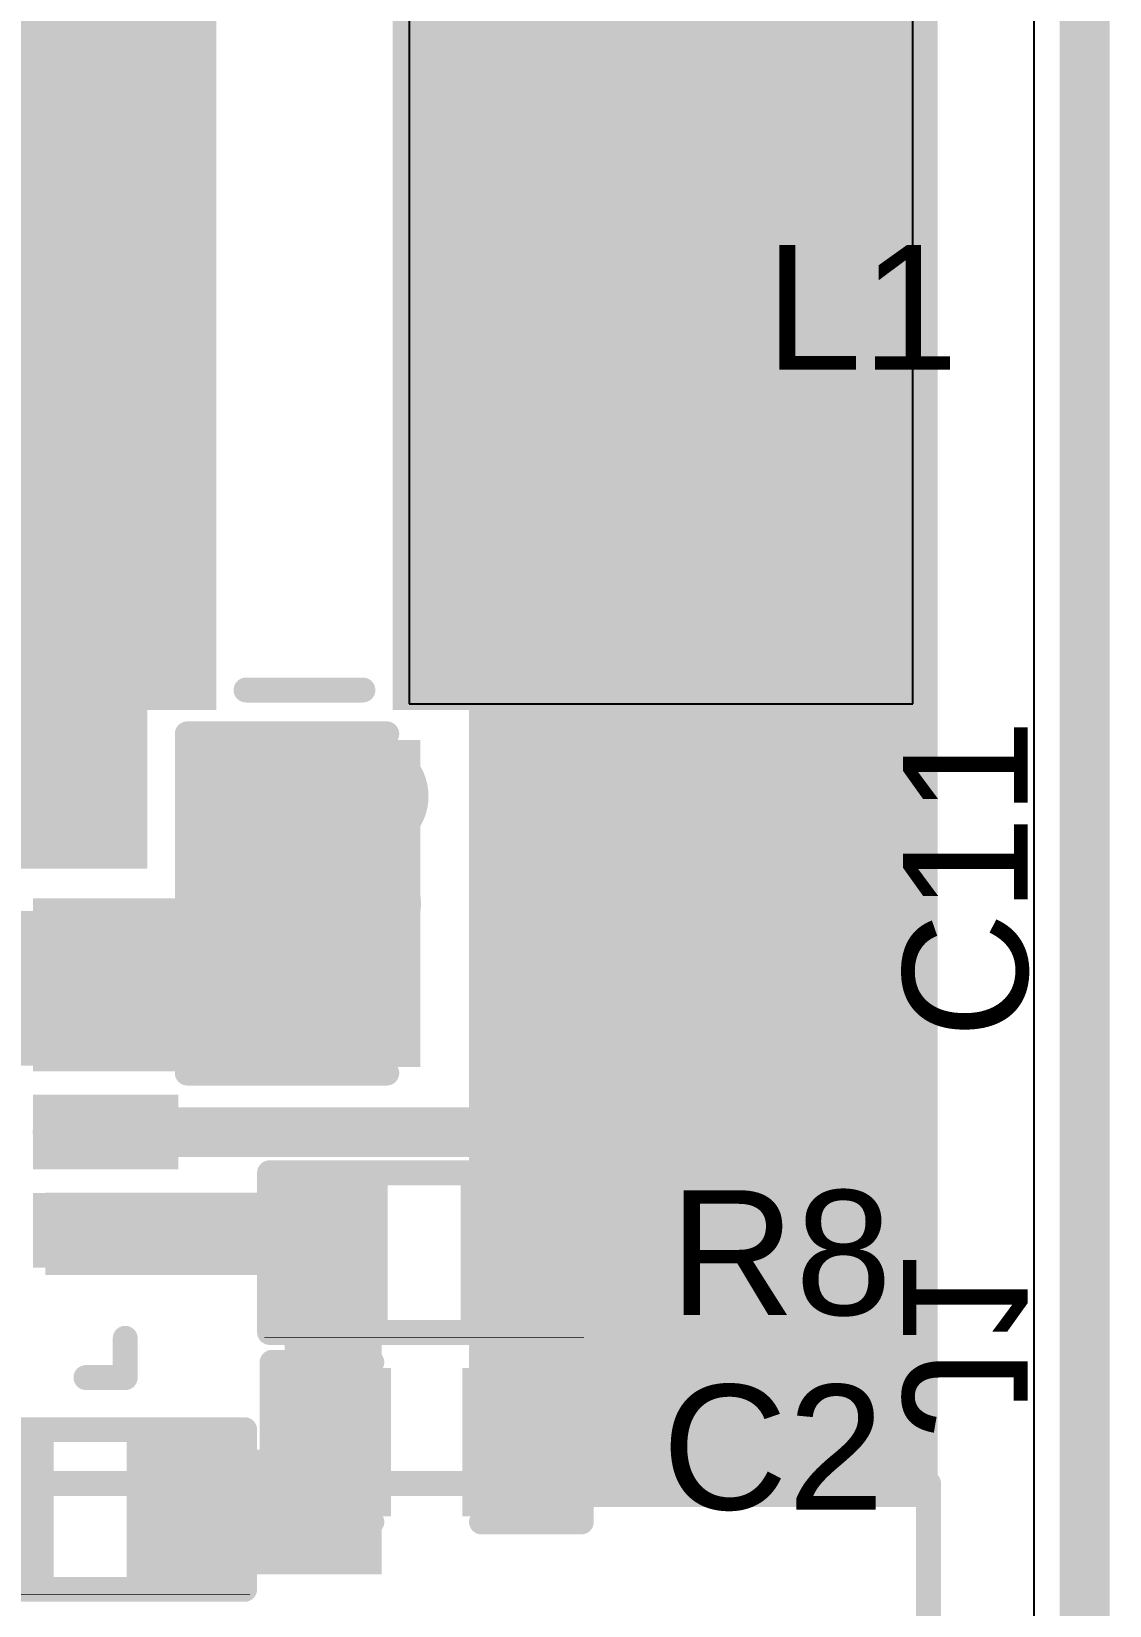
# Model space of a CAD drawing. Header units: millimetres. Extents: x -0.243 to 0.614, y -0.005 to 0.913.
# Drawn here: x 0.2612 to 0.4774, y 0.1683 to 0.4838 of the extents above; entities that cross this region are included whole.
import ezdxf

# ---------------------------------------------------------------- set-up
doc = ezdxf.new("R2010")
doc.units = ezdxf.units.MM
doc.header["$MEASUREMENT"] = 0
for name, color, linetype in [('BottomLayer', 5, 'Continuous'), ('BottomOverlay', 54, 'Continuous'), ('BottomSolder', 6, 'Continuous'), ('Mechanical2', 216, 'Continuous'), ('TopLayer', 1, 'Continuous'), ('TopOverlay', 2, 'Continuous'), ('TopPaste', 8, 'Continuous'), ('TopSolder', 216, 'Continuous'), ('ViaHoleLayer', 16, 'Continuous')]:
    doc.layers.add(name, color=color, linetype=linetype)
doc.styles.add('Arial', font='arial.ttf', dxfattribs={"height": 0.2})

# ---------------------------------------------------------------- blocks, each defined once
blk = doc.blocks.new('TYPE_C_16PFS_LTH6_8_IPX8_B_1')
at = {"layer": 'BottomOverlay', "const_width": 0.00502}
for points in [[(-0.20551, 0.09173), (-0.20551, -0.09173)], [(0.20551, -0.09173), (-0.20551, -0.09173)]]:
    blk.add_lwpolyline(points, dxfattribs=at)
at = {"layer": 'BottomOverlay', "const_width": 0.00251}
blk.add_lwpolyline([(-0.20676, -0.09173, 1), (-0.20426, -0.09173, 1)], format="xyb", close=True, dxfattribs=at)
blk.add_lwpolyline([(-0.20676, -0.09173, 1), (-0.20426, -0.09173, 1)], format="xyb", close=True, dxfattribs=at)
blk = doc.blocks.new('R___0402_4')
at = {"layer": 'TopLayer'}
for points in [[(-0.0275, -0.0125), (-0.0275, 0.0125), (-0.0095, 0.0125), (-0.0095, -0.0125)], [(0.0095, -0.0125), (0.0095, 0.0125), (0.0275, 0.0125), (0.0275, -0.0125)]]:
    blk.add_hatch(color=1, dxfattribs=at).paths.add_polyline_path(points)
at = {"layer": 'TopPaste'}
for points in [[(-0.0275, -0.0125), (-0.0275, 0.0125), (-0.0095, 0.0125), (-0.0095, -0.0125)], [(0.0095, -0.0125), (0.0095, 0.0125), (0.0275, 0.0125), (0.0275, -0.0125)]]:
    blk.add_hatch(color=8, dxfattribs=at).paths.add_polyline_path(points)
at = {"layer": 'TopSolder'}
for points in [[(-0.02967, -0.01467), (-0.02967, 0.01467), (-0.00733, 0.01467), (-0.00733, -0.01467)], [(0.00733, -0.01467), (0.00733, 0.01467), (0.02967, 0.01467), (0.02967, -0.01467)]]:
    blk.add_hatch(color=216, dxfattribs=at).paths.add_polyline_path(points)
at = {"layer": 'TopOverlay'}
for points, const_width in [([(-0.031, -0.016), (-0.031, 0.016)], 0.005), ([(-0.031, 0.016), (0.031, 0.016)], 0.005), ([(0.031, -0.016), (0.031, 0.016)], 0.005), ([(-0.031, -0.016), (0.031, -0.016)], 0.005), ([(-0.032, -0.017), (0.032, -0.017)], 0.000127)]:
    blk.add_lwpolyline(points, dxfattribs=dict(at, const_width=const_width))
for points, const_width in [([(-0.03225, 0.016, 1), (-0.02975, 0.016, 1)], 0.0025), ([(-0.03225, 0.016, 1), (-0.02975, 0.016, 1)], 0.0025), ([(0.02975, 0.016, 1), (0.03225, 0.016, 1)], 0.0025), ([(0.02975, 0.016, 1), (0.03225, 0.016, 1)], 0.0025), ([(-0.03225, -0.016, 1), (-0.02975, -0.016, 1)], 0.0025), ([(-0.03225, -0.016, 1), (-0.02975, -0.016, 1)], 0.0025), ([(0.02975, -0.016, 1), (0.03225, -0.016, 1)], 0.0025), ([(0.02975, -0.016, 1), (0.03225, -0.016, 1)], 0.0025), ([(-0.03203, -0.017, 1), (-0.03197, -0.017, 1)], 0.0000635), ([(0.03197, -0.017, 1), (0.03203, -0.017, 1)], 0.0000635)]:
    blk.add_lwpolyline(points, format="xyb", close=True, dxfattribs=dict(at, const_width=const_width))
blk = doc.blocks.new('XRTC404030S2R2MGCA_7')
at = {"layer": 'TopLayer'}
for points in [[(-0.08071, 0.08071), (-0.02165, 0.08071), (-0.02165, -0.08071), (-0.08071, -0.08071)], [(0.02165, 0.08071), (0.08071, 0.08071), (0.08071, -0.08071), (0.02165, -0.08071)]]:
    blk.add_hatch(color=1, dxfattribs=at).paths.add_polyline_path(points)
at = {"layer": 'TopPaste'}
for points in [[(-0.08071, 0.08071), (-0.02165, 0.08071), (-0.02165, -0.08071), (-0.08071, -0.08071)], [(0.02165, 0.08071), (0.08071, 0.08071), (0.08071, -0.08071), (0.02165, -0.08071)]]:
    blk.add_hatch(color=8, dxfattribs=at).paths.add_polyline_path(points)
at = {"layer": 'TopSolder'}
for points in [[(-0.08471, 0.08471), (-0.01765, 0.08471), (-0.01765, -0.08471), (-0.08471, -0.08471)], [(0.01765, 0.08471), (0.08471, 0.08471), (0.08471, -0.08471), (0.01765, -0.08471)]]:
    blk.add_hatch(color=216, dxfattribs=at).paths.add_polyline_path(points)
at = {"layer": 'TopOverlay', "const_width": 0.005}
for points in [[(-0.01171, 0.08071), (0, 0.08071)], [(0, 0.08071), (0.01171, 0.08071)], [(-0.01171, -0.08071), (0, -0.08071)], [(0, -0.08071), (0.01171, -0.08071)]]:
    blk.add_lwpolyline(points, dxfattribs=at)
at = {"layer": 'TopOverlay', "const_width": 0.0025}
for points in [[(-0.01296, 0.08071, 1), (-0.01046, 0.08071, 1)], [(-0.00125, 0.08071, 1), (0.00125, 0.08071, 1)], [(-0.00125, 0.08071, 1), (0.00125, 0.08071, 1)], [(0.01046, 0.08071, 1), (0.01296, 0.08071, 1)], [(-0.01296, -0.08071, 1), (-0.01046, -0.08071, 1)], [(-0.00125, -0.08071, 1), (0.00125, -0.08071, 1)], [(-0.00125, -0.08071, 1), (0.00125, -0.08071, 1)], [(0.01046, -0.08071, 1), (0.01296, -0.08071, 1)]]:
    blk.add_lwpolyline(points, format="xyb", close=True, dxfattribs=at)
blk = doc.blocks.new('C___0805_10')
at = {"layer": 'TopLayer'}
for points in [[(-0.06, 0.03), (-0.02, 0.03), (-0.02, -0.03), (-0.06, -0.03)], [(0.02, 0.03), (0.06, 0.03), (0.06, -0.03), (0.02, -0.03)]]:
    blk.add_hatch(color=1, dxfattribs=at).paths.add_polyline_path(points)
at = {"layer": 'TopPaste'}
for points in [[(-0.06, 0.03), (-0.02, 0.03), (-0.02, -0.03), (-0.06, -0.03)], [(0.02, 0.03), (0.06, 0.03), (0.06, -0.03), (0.02, -0.03)]]:
    blk.add_hatch(color=8, dxfattribs=at).paths.add_polyline_path(points)
at = {"layer": 'TopSolder'}
for points in [[(-0.06276, 0.03276), (-0.01724, 0.03276), (-0.01724, -0.03276), (-0.06276, -0.03276)], [(0.01724, 0.03276), (0.06276, 0.03276), (0.06276, -0.03276), (0.01724, -0.03276)]]:
    blk.add_hatch(color=216, dxfattribs=at).paths.add_polyline_path(points)
at = {"layer": 'TopOverlay', "const_width": 0.005}
for points in [[(-0.064, 0.034), (-0.024, 0.034)], [(-0.064, -0.034), (-0.064, 0.034)], [(0.024, 0.034), (0.064, 0.034)], [(0.064, -0.034), (0.064, 0.034)], [(-0.064, -0.034), (-0.024, -0.034)], [(0.024, -0.034), (0.064, -0.034)]]:
    blk.add_lwpolyline(points, dxfattribs=at)
at = {"layer": 'TopOverlay', "const_width": 0.0025}
for points in [[(-0.06525, 0.034, 1), (-0.06275, 0.034, 1)], [(-0.06525, 0.034, 1), (-0.06275, 0.034, 1)], [(-0.02525, 0.034, 1), (-0.02275, 0.034, 1)], [(0.02275, 0.034, 1), (0.02525, 0.034, 1)], [(0.06275, 0.034, 1), (0.06525, 0.034, 1)], [(0.06275, 0.034, 1), (0.06525, 0.034, 1)], [(-0.06525, -0.034, 1), (-0.06275, -0.034, 1)], [(-0.06525, -0.034, 1), (-0.06275, -0.034, 1)], [(-0.02525, -0.034, 1), (-0.02275, -0.034, 1)], [(0.02275, -0.034, 1), (0.02525, -0.034, 1)], [(0.06275, -0.034, 1), (0.06525, -0.034, 1)], [(0.06275, -0.034, 1), (0.06525, -0.034, 1)]]:
    blk.add_lwpolyline(points, format="xyb", close=True, dxfattribs=at)
blk = doc.blocks.new('R___0402_13')
at = {"layer": 'TopLayer'}
for points in [[(-0.0275, -0.0125), (-0.0275, 0.0125), (-0.0095, 0.0125), (-0.0095, -0.0125)], [(0.0095, -0.0125), (0.0095, 0.0125), (0.0275, 0.0125), (0.0275, -0.0125)]]:
    blk.add_hatch(color=1, dxfattribs=at).paths.add_polyline_path(points)
at = {"layer": 'TopPaste'}
for points in [[(-0.0275, -0.0125), (-0.0275, 0.0125), (-0.0095, 0.0125), (-0.0095, -0.0125)], [(0.0095, -0.0125), (0.0095, 0.0125), (0.0275, 0.0125), (0.0275, -0.0125)]]:
    blk.add_hatch(color=8, dxfattribs=at).paths.add_polyline_path(points)
at = {"layer": 'TopSolder'}
for points in [[(-0.02967, -0.01467), (-0.02967, 0.01467), (-0.00733, 0.01467), (-0.00733, -0.01467)], [(0.00733, -0.01467), (0.00733, 0.01467), (0.02967, 0.01467), (0.02967, -0.01467)]]:
    blk.add_hatch(color=216, dxfattribs=at).paths.add_polyline_path(points)
at = {"layer": 'TopOverlay'}
for points, const_width in [([(-0.031, 0.016), (0.031, 0.016)], 0.005), ([(-0.031, -0.016), (-0.031, 0.016)], 0.005), ([(0.031, -0.016), (0.031, 0.016)], 0.005), ([(-0.031, -0.016), (0.031, -0.016)], 0.005), ([(-0.032, -0.017), (0.032, -0.017)], 0.000127)]:
    blk.add_lwpolyline(points, dxfattribs=dict(at, const_width=const_width))
for points, const_width in [([(-0.03225, 0.016, 1), (-0.02975, 0.016, 1)], 0.0025), ([(-0.03225, 0.016, 1), (-0.02975, 0.016, 1)], 0.0025), ([(0.02975, 0.016, 1), (0.03225, 0.016, 1)], 0.0025), ([(0.02975, 0.016, 1), (0.03225, 0.016, 1)], 0.0025), ([(-0.03225, -0.016, 1), (-0.02975, -0.016, 1)], 0.0025), ([(-0.03225, -0.016, 1), (-0.02975, -0.016, 1)], 0.0025), ([(0.02975, -0.016, 1), (0.03225, -0.016, 1)], 0.0025), ([(0.02975, -0.016, 1), (0.03225, -0.016, 1)], 0.0025), ([(-0.03203, -0.017, 1), (-0.03197, -0.017, 1)], 0.0000635), ([(0.03197, -0.017, 1), (0.03203, -0.017, 1)], 0.0000635)]:
    blk.add_lwpolyline(points, format="xyb", close=True, dxfattribs=dict(at, const_width=const_width))
blk = doc.blocks.new('C___0402_19')
at = {"layer": 'TopLayer'}
for points in [[(-0.0275, -0.0125), (-0.0275, 0.0125), (-0.0095, 0.0125), (-0.0095, -0.0125)], [(0.0095, -0.0125), (0.0095, 0.0125), (0.0275, 0.0125), (0.0275, -0.0125)]]:
    blk.add_hatch(color=1, dxfattribs=at).paths.add_polyline_path(points)
at = {"layer": 'TopPaste'}
for points in [[(-0.0275, -0.0125), (-0.0275, 0.0125), (-0.0095, 0.0125), (-0.0095, -0.0125)], [(0.0095, -0.0125), (0.0095, 0.0125), (0.0275, 0.0125), (0.0275, -0.0125)]]:
    blk.add_hatch(color=8, dxfattribs=at).paths.add_polyline_path(points)
at = {"layer": 'TopSolder'}
for points in [[(-0.02986, -0.01486), (-0.02986, 0.01486), (-0.00714, 0.01486), (-0.00714, -0.01486)], [(0.00714, -0.01486), (0.00714, 0.01486), (0.02986, 0.01486), (0.02986, -0.01486)]]:
    blk.add_hatch(color=216, dxfattribs=at).paths.add_polyline_path(points)
at = {"layer": 'TopOverlay', "const_width": 0.005}
for points in [[(-0.031, -0.016), (-0.031, 0.016)], [(-0.031, 0.016), (-0.011, 0.016)], [(0.011, 0.016), (0.031, 0.016)], [(0.031, -0.016), (0.031, 0.016)], [(-0.031, -0.016), (-0.011, -0.016)], [(0.011, -0.016), (0.031, -0.016)]]:
    blk.add_lwpolyline(points, dxfattribs=at)
at = {"layer": 'TopOverlay', "const_width": 0.0025}
for points in [[(-0.03225, 0.016, 1), (-0.02975, 0.016, 1)], [(-0.03225, 0.016, 1), (-0.02975, 0.016, 1)], [(-0.01225, 0.016, 1), (-0.00975, 0.016, 1)], [(0.00975, 0.016, 1), (0.01225, 0.016, 1)], [(0.02975, 0.016, 1), (0.03225, 0.016, 1)], [(0.02975, 0.016, 1), (0.03225, 0.016, 1)], [(-0.03225, -0.016, 1), (-0.02975, -0.016, 1)], [(-0.03225, -0.016, 1), (-0.02975, -0.016, 1)], [(-0.01225, -0.016, 1), (-0.00975, -0.016, 1)], [(0.00975, -0.016, 1), (0.01225, -0.016, 1)], [(0.02975, -0.016, 1), (0.03225, -0.016, 1)], [(0.02975, -0.016, 1), (0.03225, -0.016, 1)]]:
    blk.add_lwpolyline(points, format="xyb", close=True, dxfattribs=at)
blk = doc.blocks.new('16_WQFN__3_3__21')
at = {"layer": 'TopLayer'}
for points in [[(0.02087, 0.0374), (0.03031, 0.0374), (0.03031, 0.01378), (0.02087, 0.01378)], [(0.04055, 0.0374), (0.05, 0.0374), (0.05, 0.01378), (0.04055, 0.01378)], [(0.06024, 0.0374), (0.06968, 0.0374), (0.06968, 0.01378), (0.06024, 0.01378)], [(0.07992, 0.0374), (0.08937, 0.0374), (0.08937, 0.01378), (0.07992, 0.01378)], [(-0.01181, 0.00472), (0.01181, 0.00472), (0.01181, -0.00472), (-0.01181, -0.00472)], [(0.02205, 0.00354), (0.08819, 0.00354), (0.08819, -0.0626), (0.02205, -0.0626)], [(0.09843, 0.00472), (0.12205, 0.00472), (0.12205, -0.00472), (0.09843, -0.00472)], [(-0.01181, -0.01496), (0.01181, -0.01496), (0.01181, -0.02441), (-0.01181, -0.02441)], [(0.09843, -0.01496), (0.12205, -0.01496), (0.12205, -0.02441), (0.09843, -0.02441)], [(-0.01181, -0.03465), (0.01181, -0.03465), (0.01181, -0.04409), (-0.01181, -0.04409)], [(0.09843, -0.03465), (0.12205, -0.03465), (0.12205, -0.04409), (0.09843, -0.04409)], [(-0.01181, -0.05433), (0.01181, -0.05433), (0.01181, -0.06378), (-0.01181, -0.06378)], [(0.09843, -0.05433), (0.12205, -0.05433), (0.12205, -0.06378), (0.09843, -0.06378)], [(0.02087, -0.07283), (0.03031, -0.07283), (0.03031, -0.09646), (0.02087, -0.09646)], [(0.04055, -0.07283), (0.05, -0.07283), (0.05, -0.09646), (0.04055, -0.09646)], [(0.06024, -0.07283), (0.06968, -0.07283), (0.06968, -0.09646), (0.06024, -0.09646)], [(0.07992, -0.07283), (0.08937, -0.07283), (0.08937, -0.09646), (0.07992, -0.09646)]]:
    blk.add_hatch(color=1, dxfattribs=at).paths.add_polyline_path(points)
at = {"layer": 'TopPaste'}
for points in [[(0.02087, 0.0374), (0.03031, 0.0374), (0.03031, 0.01378), (0.02087, 0.01378)], [(0.04055, 0.0374), (0.05, 0.0374), (0.05, 0.01378), (0.04055, 0.01378)], [(0.06024, 0.0374), (0.06968, 0.0374), (0.06968, 0.01378), (0.06024, 0.01378)], [(0.07992, 0.0374), (0.08937, 0.0374), (0.08937, 0.01378), (0.07992, 0.01378)], [(-0.01181, 0.00472), (0.01181, 0.00472), (0.01181, -0.00472), (-0.01181, -0.00472)], [(0.02205, 0.00354), (0.08819, 0.00354), (0.08819, -0.0626), (0.02205, -0.0626)], [(0.09843, 0.00472), (0.12205, 0.00472), (0.12205, -0.00472), (0.09843, -0.00472)], [(-0.01181, -0.01496), (0.01181, -0.01496), (0.01181, -0.02441), (-0.01181, -0.02441)], [(0.09843, -0.01496), (0.12205, -0.01496), (0.12205, -0.02441), (0.09843, -0.02441)], [(-0.01181, -0.03465), (0.01181, -0.03465), (0.01181, -0.04409), (-0.01181, -0.04409)], [(0.09843, -0.03465), (0.12205, -0.03465), (0.12205, -0.04409), (0.09843, -0.04409)], [(-0.01181, -0.05433), (0.01181, -0.05433), (0.01181, -0.06378), (-0.01181, -0.06378)], [(0.09843, -0.05433), (0.12205, -0.05433), (0.12205, -0.06378), (0.09843, -0.06378)], [(0.02087, -0.07283), (0.03031, -0.07283), (0.03031, -0.09646), (0.02087, -0.09646)], [(0.04055, -0.07283), (0.05, -0.07283), (0.05, -0.09646), (0.04055, -0.09646)], [(0.06024, -0.07283), (0.06968, -0.07283), (0.06968, -0.09646), (0.06024, -0.09646)], [(0.07992, -0.07283), (0.08937, -0.07283), (0.08937, -0.09646), (0.07992, -0.09646)]]:
    blk.add_hatch(color=8, dxfattribs=at).paths.add_polyline_path(points)
at = {"layer": 'TopSolder'}
for points in [[(0.01811, 0.04016), (0.03307, 0.04016), (0.03307, 0.01102), (0.01811, 0.01102)], [(0.0378, 0.04016), (0.05276, 0.04016), (0.05276, 0.01102), (0.0378, 0.01102)], [(0.05748, 0.04016), (0.07244, 0.04016), (0.07244, 0.01102), (0.05748, 0.01102)], [(0.07717, 0.04016), (0.09213, 0.04016), (0.09213, 0.01102), (0.07717, 0.01102)], [(-0.01457, 0.00748), (0.01457, 0.00748), (0.01457, -0.00748), (-0.01457, -0.00748)], [(0.09567, 0.00748), (0.1248, 0.00748), (0.1248, -0.00748), (0.09567, -0.00748)], [(0.01929, 0.0063), (0.09094, 0.0063), (0.09094, -0.06535), (0.01929, -0.06535)], [(-0.01457, -0.0122), (0.01457, -0.0122), (0.01457, -0.02717), (-0.01457, -0.02717)], [(0.09567, -0.0122), (0.1248, -0.0122), (0.1248, -0.02717), (0.09567, -0.02717)], [(-0.01457, -0.03189), (0.01457, -0.03189), (0.01457, -0.04685), (-0.01457, -0.04685)], [(0.09567, -0.03189), (0.1248, -0.03189), (0.1248, -0.04685), (0.09567, -0.04685)], [(-0.01457, -0.05157), (0.01457, -0.05157), (0.01457, -0.06654), (-0.01457, -0.06654)], [(0.09567, -0.05157), (0.1248, -0.05157), (0.1248, -0.06654), (0.09567, -0.06654)], [(0.01811, -0.07008), (0.03307, -0.07008), (0.03307, -0.09921), (0.01811, -0.09921)], [(0.0378, -0.07008), (0.05276, -0.07008), (0.05276, -0.09921), (0.0378, -0.09921)], [(0.05748, -0.07008), (0.07244, -0.07008), (0.07244, -0.09921), (0.05748, -0.09921)], [(0.07717, -0.07008), (0.09213, -0.07008), (0.09213, -0.09921), (0.07717, -0.09921)]]:
    blk.add_hatch(color=216, dxfattribs=at).paths.add_polyline_path(points)
at = {"layer": 'TopOverlay', "const_width": 0.005}
for points in [[(-0.00394, 0.02165), (-0.00394, 0.02953)], [(-0.00394, 0.02953), (0.00394, 0.02953)], [(0.1063, 0.02953), (0.11417, 0.02953)], [(0.11417, 0.02165), (0.11417, 0.02953)], [(-0.02334, 0.00572), (-0.01834, 0.00072)], [(-0.02334, -0.00428), (-0.02334, 0.00572)], [(-0.02334, -0.00428), (-0.01834, 0.00072)], [(-0.00394, -0.08858), (-0.00394, -0.08071)], [(0.11417, -0.08858), (0.11417, -0.08071)], [(-0.00394, -0.08858), (0.00394, -0.08858)], [(0.1063, -0.08858), (0.11417, -0.08858)]]:
    blk.add_lwpolyline(points, dxfattribs=at)
at = {"layer": 'TopOverlay', "const_width": 0.0025}
for points in [[(-0.00519, 0.02953, 1), (-0.00269, 0.02953, 1)], [(-0.00519, 0.02953, 1), (-0.00269, 0.02953, 1)], [(0.00269, 0.02953, 1), (0.00519, 0.02953, 1)], [(0.10505, 0.02953, 1), (0.10755, 0.02953, 1)], [(0.11292, 0.02953, 1), (0.11542, 0.02953, 1)], [(0.11292, 0.02953, 1), (0.11542, 0.02953, 1)], [(-0.00519, 0.02165, 1), (-0.00269, 0.02165, 1)], [(0.11292, 0.02165, 1), (0.11542, 0.02165, 1)], [(-0.02459, 0.00572, 1), (-0.02209, 0.00572, 1)], [(-0.02459, 0.00572, 1), (-0.02209, 0.00572, 1)], [(-0.01959, 0.00072, 1), (-0.01709, 0.00072, 1)], [(-0.01959, 0.00072, 1), (-0.01709, 0.00072, 1)], [(-0.02459, -0.00428, 1), (-0.02209, -0.00428, 1)], [(-0.02459, -0.00428, 1), (-0.02209, -0.00428, 1)], [(-0.00519, -0.08071, 1), (-0.00269, -0.08071, 1)], [(0.11292, -0.08071, 1), (0.11542, -0.08071, 1)], [(-0.00519, -0.08858, 1), (-0.00269, -0.08858, 1)], [(-0.00519, -0.08858, 1), (-0.00269, -0.08858, 1)], [(0.00269, -0.08858, 1), (0.00519, -0.08858, 1)], [(0.10505, -0.08858, 1), (0.10755, -0.08858, 1)], [(0.11292, -0.08858, 1), (0.11542, -0.08858, 1)], [(0.11292, -0.08858, 1), (0.11542, -0.08858, 1)]]:
    blk.add_lwpolyline(points, format="xyb", close=True, dxfattribs=at)

msp = doc.modelspace()

# ---------------------------------------------------------------- hatches: boundary and pattern name
at = {"layer": 'BottomLayer'}
h = msp.add_hatch(color=5, dxfattribs=at)
edge = h.paths.add_edge_path()
edge.add_arc((0.306, 0.33), 0.00787, 0, 360)
h = msp.add_hatch(color=5, dxfattribs=at)
edge = h.paths.add_edge_path()
edge.add_arc((0.329, 0.3305), 0.00787, 0, 360)
h = msp.add_hatch(color=5, dxfattribs=at)
edge = h.paths.add_edge_path()
edge.add_arc((0.306, 0.309), 0.00787, 0, 360)
h = msp.add_hatch(color=5, dxfattribs=at)
edge = h.paths.add_edge_path()
edge.add_arc((0.3275, 0.309), 0.00787, 0, 360)
h = msp.add_hatch(color=5, dxfattribs=at)
edge = h.paths.add_edge_path()
edge.add_arc((0.285, 0.292), 0.00787, 0, 360)
h = msp.add_hatch(color=5, dxfattribs=at)
edge = h.paths.add_edge_path()
edge.add_arc((0.3065, 0.2885), 0.00787, 0, 360)
h = msp.add_hatch(color=5, dxfattribs=at)
edge = h.paths.add_edge_path()
edge.add_arc((0.327, 0.2885), 0.00787, 0, 360)
at = {"layer": 'BottomSolder'}
h = msp.add_hatch(color=6, dxfattribs=at)
edge = h.paths.add_edge_path()
edge.add_arc((0.306, 0.33), 0.01187, 0, 360)
h = msp.add_hatch(color=6, dxfattribs=at)
edge = h.paths.add_edge_path()
edge.add_arc((0.329, 0.3305), 0.01187, 0, 360)
h = msp.add_hatch(color=6, dxfattribs=at)
edge = h.paths.add_edge_path()
edge.add_arc((0.306, 0.309), 0.01187, 0, 360)
h = msp.add_hatch(color=6, dxfattribs=at)
edge = h.paths.add_edge_path()
edge.add_arc((0.3275, 0.309), 0.01187, 0, 360)
h = msp.add_hatch(color=6, dxfattribs=at)
edge = h.paths.add_edge_path()
edge.add_arc((0.285, 0.292), 0.01187, 0, 360)
h = msp.add_hatch(color=6, dxfattribs=at)
edge = h.paths.add_edge_path()
edge.add_arc((0.3065, 0.2885), 0.01187, 0, 360)
h = msp.add_hatch(color=6, dxfattribs=at)
edge = h.paths.add_edge_path()
edge.add_arc((0.327, 0.2885), 0.01187, 0, 360)
at = {"layer": 'TopLayer'}
for points in [[(0.349, 0.188), (0.443, 0.188), (0.443, 0.6945), (0.349, 0.6945)], [(0.196, 0.3885), (0.2675, 0.3885), (0.2675, 0.4165), (0.196, 0.4165)], [(0.2355, 0.316), (0.2845, 0.316), (0.2845, 0.389), (0.2355, 0.389)], [(0.25, 0.2765), (0.336, 0.2765), (0.336, 0.3075), (0.25, 0.3075)], [(0.264, 0.2345), (0.3315, 0.2345), (0.3315, 0.251), (0.264, 0.251)], [(0.312, 0.179), (0.3315, 0.179), (0.3315, 0.2505), (0.312, 0.2505)], [(0.2825, 0.1745), (0.3315, 0.1745), (0.3315, 0.1995), (0.2825, 0.1995)]]:
    msp.add_hatch(color=1, dxfattribs=at).paths.add_polyline_path(points)
h = msp.add_hatch(color=1, dxfattribs=at)
edge = h.paths.add_edge_path()
edge.add_arc((0.306, 0.33), 0.00787, 0, 360)
h = msp.add_hatch(color=1, dxfattribs=at)
edge = h.paths.add_edge_path()
edge.add_arc((0.329, 0.3305), 0.00787, 0, 360)
h = msp.add_hatch(color=1, dxfattribs=at)
edge = h.paths.add_edge_path()
edge.add_arc((0.306, 0.309), 0.00787, 0, 360)
h = msp.add_hatch(color=1, dxfattribs=at)
edge = h.paths.add_edge_path()
edge.add_arc((0.3275, 0.309), 0.00787, 0, 360)
h = msp.add_hatch(color=1, dxfattribs=at)
edge = h.paths.add_edge_path()
edge.add_arc((0.285, 0.292), 0.00787, 0, 360)
h = msp.add_hatch(color=1, dxfattribs=at)
edge = h.paths.add_edge_path()
edge.add_arc((0.3065, 0.2885), 0.00787, 0, 360)
h = msp.add_hatch(color=1, dxfattribs=at)
edge = h.paths.add_edge_path()
edge.add_arc((0.327, 0.2885), 0.00787, 0, 360)
at = {"layer": 'TopSolder'}
h = msp.add_hatch(color=216, dxfattribs=at)
edge = h.paths.add_edge_path()
edge.add_arc((0.306, 0.33), 0.01187, 0, 360)
h = msp.add_hatch(color=216, dxfattribs=at)
edge = h.paths.add_edge_path()
edge.add_arc((0.329, 0.3305), 0.01187, 0, 360)
h = msp.add_hatch(color=216, dxfattribs=at)
edge = h.paths.add_edge_path()
edge.add_arc((0.306, 0.309), 0.01187, 0, 360)
h = msp.add_hatch(color=216, dxfattribs=at)
edge = h.paths.add_edge_path()
edge.add_arc((0.3275, 0.309), 0.01187, 0, 360)
h = msp.add_hatch(color=216, dxfattribs=at)
edge = h.paths.add_edge_path()
edge.add_arc((0.285, 0.292), 0.01187, 0, 360)
h = msp.add_hatch(color=216, dxfattribs=at)
edge = h.paths.add_edge_path()
edge.add_arc((0.3065, 0.2885), 0.01187, 0, 360)
h = msp.add_hatch(color=216, dxfattribs=at)
edge = h.paths.add_edge_path()
edge.add_arc((0.327, 0.2885), 0.01187, 0, 360)
at = {"layer": 'ViaHoleLayer'}
h = msp.add_hatch(color=16, dxfattribs=at)
edge = h.paths.add_edge_path()
edge.add_arc((0.306, 0.33), 0.00394, 0, 360)
h = msp.add_hatch(color=16, dxfattribs=at)
edge = h.paths.add_edge_path()
edge.add_arc((0.329, 0.3305), 0.00394, 0, 360)
h = msp.add_hatch(color=16, dxfattribs=at)
edge = h.paths.add_edge_path()
edge.add_arc((0.306, 0.309), 0.00394, 0, 360)
h = msp.add_hatch(color=16, dxfattribs=at)
edge = h.paths.add_edge_path()
edge.add_arc((0.3275, 0.309), 0.00394, 0, 360)
h = msp.add_hatch(color=16, dxfattribs=at)
edge = h.paths.add_edge_path()
edge.add_arc((0.285, 0.292), 0.00394, 0, 360)
h = msp.add_hatch(color=16, dxfattribs=at)
edge = h.paths.add_edge_path()
edge.add_arc((0.3065, 0.2885), 0.00394, 0, 360)
h = msp.add_hatch(color=16, dxfattribs=at)
edge = h.paths.add_edge_path()
edge.add_arc((0.327, 0.2885), 0.00394, 0, 360)

# ---------------------------------------------------------------- linework, layer by layer
at = {"layer": 'BottomLayer'}
msp.add_line((0.46225, 0.69847), (0.46225, 0.0102), dxfattribs=at)
at = {"layer": 'Mechanical2', "const_width": 0.01}
msp.add_lwpolyline([(0.47244, 0), (0.47244, 0.70866)], dxfattribs=at)
at = {"layer": 'TopLayer'}
for p, q in [((0.438, 0.349), (0.438, 0.64659)), ((0.337, 0.5336), (0.337, 0.349)), ((0.337, 0.349), (0.438, 0.349))]:
    msp.add_line(p, q, dxfattribs=at)
for points, const_width in [([(0.39064, 0.30314), (0.3965, 0.309)], 0.01), ([(0.39064, 0.26316), (0.39064, 0.30314)], 0.01), ([(0.2665, 0.26316), (0.27612, 0.26316)], 0.01), ([(0.27612, 0.26316), (0.364, 0.26316)], 0.01), ([(0.364, 0.24243), (0.364, 0.26316)], 0.01), ([(0.364, 0.26316), (0.39064, 0.26316)], 0.01), ([(0.31903, 0.24347), (0.32175, 0.24075)], 0.006), ([(0.32175, 0.21475), (0.32175, 0.24075)], 0.006)]:
    msp.add_lwpolyline(points, dxfattribs=dict(at, const_width=const_width))
for points, const_width in [([(0.394, 0.309, 1), (0.399, 0.309, 1)], 0.005), ([(0.38814, 0.30314, 1), (0.39314, 0.30314, 1)], 0.005), ([(0.38814, 0.30314, 1), (0.39314, 0.30314, 1)], 0.005), ([(0.264, 0.26316, 1), (0.269, 0.26316, 1)], 0.005), ([(0.27362, 0.26316, 1), (0.27862, 0.26316, 1)], 0.005), ([(0.27362, 0.26316, 1), (0.27862, 0.26316, 1)], 0.005), ([(0.3615, 0.26316, 1), (0.3665, 0.26316, 1)], 0.005), ([(0.3615, 0.26316, 1), (0.3665, 0.26316, 1)], 0.005), ([(0.3615, 0.26316, 1), (0.3665, 0.26316, 1)], 0.005), ([(0.38814, 0.26316, 1), (0.39314, 0.26316, 1)], 0.005), ([(0.38814, 0.26316, 1), (0.39314, 0.26316, 1)], 0.005), ([(0.31753, 0.24347, 1), (0.32053, 0.24347, 1)], 0.003), ([(0.3615, 0.24243, 1), (0.3665, 0.24243, 1)], 0.005), ([(0.32025, 0.24075, 1), (0.32325, 0.24075, 1)], 0.003), ([(0.32025, 0.24075, 1), (0.32325, 0.24075, 1)], 0.003), ([(0.32025, 0.21475, 1), (0.32325, 0.21475, 1)], 0.003)]:
    msp.add_lwpolyline(points, format="xyb", close=True, dxfattribs=dict(at, const_width=const_width))

# ---------------------------------------------------------------- block references
for name, p in [('XRTC404030S2R2MGCA_7', (0.316, 0.4325)), ('C___0805_10', (0.3565, 0.309)), ('16_WQFN__3_3__21', (0.16588, 0.30253)), ('R___0402_4', (0.34, 0.239)), ('C___0402_19', (0.3405, 0.201)), ('R___0402_13', (0.273, 0.1875))]:
    msp.add_blockref(name, p)
at = {"rotation": 180}
msp.add_blockref('TYPE_C_16PFS_LTH6_8_IPX8_B_1', (0.23563, 0.101), dxfattribs=at)

# ---------------------------------------------------------------- texts
at = {"layer": 'BottomOverlay', "style": 'Arial', "text_generation_flag": 2}
msp.add_text('J1', height=0.025, rotation=270, dxfattribs=at).set_placement((0.436, 0.20234))
at = {"layer": 'TopOverlay', "style": 'Arial'}
for s, p in [('L1', (0.40834, 0.416)), ('R8', (0.38917, 0.2265)), ('C2', (0.38767, 0.1875))]:
    msp.add_text(s, height=0.025, dxfattribs=at).set_placement(p)
msp.add_text('C11', height=0.025, rotation=90, dxfattribs=at).set_placement((0.461, 0.28193))

doc.saveas('drawing.dxf')
